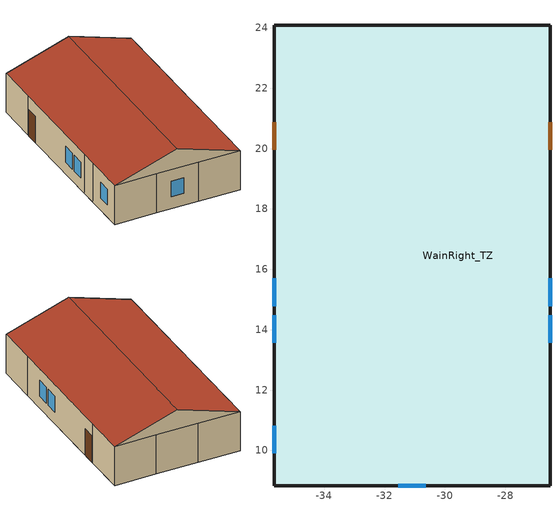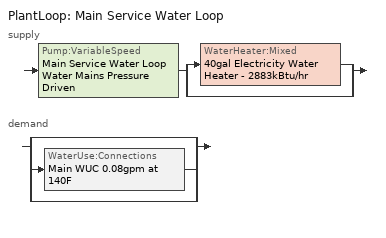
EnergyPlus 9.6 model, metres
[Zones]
WainRight_TZ
 floor outside (WainRight_Baseline_Floor_Construction (R 0.8x Solar 1.0x Therm 1.0x)): -32.61,24.08 -32.61,21.03 -35.66,21.03 -35.66,24.08 z0; -29.57,24.08 -29.57,21.03 -32.61,21.03 -32.61,24.08 z0; -26.52,24.08 -26.52,21.03 -29.57,21.03 -29.57,24.08 z0; -32.61,21.03 -32.61,13.11 -35.66,13.11 -35.66,21.03 z0; -35.66,11.89 -35.66,13.11 -32.61,13.11 -32.61,21.03 -26.52,21.03 -26.52,11.89 z0; -32.61,11.89 -32.61,8.84 -35.66,8.84 -35.66,11.89 z0; -29.57,11.89 -29.57,8.84 -32.61,8.84 -32.61,11.89 z0; -29.57,8.84 -29.57,11.89 -26.52,11.89 -26.52,8.84 z0
 wall outside (WainRight_Baseline_ExtWall_Construction (R 0.8x Solar 1.0x Therm 1.0x)): -35.66,24.08 -35.66,21.03 -35.66,13.11 -35.66,11.89 -35.66,8.84 -32.61,8.84 -29.57,8.84 -26.52,8.84 -26.52,11.89 -26.52,21.03 -26.52,24.08 -29.57,24.08 -32.61,24.08 -35.66,24.08 z0:3; -26.52,24.08,3 -35.66,24.08,3 -31.09,24.08,4.5; -35.66,8.84,3 -26.52,8.84,3 -31.09,8.84,4.5
 window (U 0.36 SHGC 0.67 Window): -35.66,14.48 -35.66,13.56 / -35.66,15.7 -35.66,14.78 / -26.52,13.56 -26.52,14.48 / -26.52,14.78 -26.52,15.7 / -35.66,10.82 -35.66,9.91 / -31.55,8.84 -30.63,8.84 z0.91:2.13
 door (Door_R2.5): -35.66,20.88 -35.66,19.96 / -26.52,19.96 -26.52,20.88 z0:2.03
 roof outside (WainRight_Baseline_Roof_Construction (R 0.8x Solar 1.0x Therm 1.0x)): -31.09,8.84,4.5 -35.66,8.84,3 -35.66,24.08,3 -31.09,24.08,4.5; -31.09,8.84,4.5 -26.52,8.84,3 -26.52,24.08,3 -31.09,24.08,4.5
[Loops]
PlantLoop 'Main Service Water Loop'
 supply: Pump:VariableSpeed 'Main Service Water Loop Water Mains Pressure Driven' > split
  | WaterHeater:Mixed '40gal Electricity Water Heater - 2883kBtu/hr'
  | bypass
 demand: split
  | bypass
  | WaterUse:Connections 'Main WUC 0.08gpm at 140F'
  | bypass
[Building]
Building 1
[SizingPeriod:DesignDay]
Sizing Period Design Day 1; Wainwright AP Ann Clg 1% Condns Enth=>MDB: 7, 21, SummerDesignDay, 14.7, 7.1, DefaultMultipliers, , Enthalpy, , , , 33900, , 101001, 5.3, 100, No, No, No, ASHRAETau, , , 0.337, 2.473, , , FullResetAtBeginEnvironment
Sizing Period Design Day 2; Wainwright AP Ann Htg 99% Condns DB: 3, 21, WinterDesignDay, -37.4, 0, DefaultMultipliers, , WetBulb, -37.4, , , , , 101001, 2.5, 140, No, No, No, ASHRAEClearSky, , , , , 0, , FullResetAtBeginEnvironment
Sizing Period Design Day 3; Wainwright AP Ann Hum_n 99% Condns DP=>MCDB: 3, 21, WinterDesignDay, -33.3, 0, DefaultMultipliers, , DewPoint, -36.8, , , , , 101001, 2.5, 140, No, No, No, ASHRAEClearSky, , , , , 0, , FullResetAtBeginEnvironment
[Construction]
Door_R2.5: F08 Metal surface, Typical Insulation
Typical Interior Floor: 100mm Normalweight concrete floor, CP02 CARPET PAD
Typical Interior Wall: G01 13mm gypsum board, G01 13mm gypsum board
U 0.36 SHGC 0.67 Window: U 0.36 SHGC 0.67 SimpleGlass
WainRight_Baseline_ExtWall_Construction (R 0.8x Solar 1.0x Therm 1.0x): Baseline_ExtWall_R21_Metal_0 (R 0.8x Solar 1.0x Therm 1.0x), Baseline_ExtWall_R21_OSB_1 (R 0.8x Solar 1.0x Therm 1.0x), Baseline_ExtWall_R21_EPS_2 (R 0.8x Solar 1.0x Therm 1.0x), Baseline_ExtWall_R21_OSB_3 (R 0.8x Solar 1.0x Therm 1.0x), Baseline_ExtWall_R21_Plywood_4 (R 0.8x Solar 1.0x Therm 1.0x)
WainRight_Baseline_Floor_Construction (R 0.8x Solar 1.0x Therm 1.0x): Baseline_Floor_R42_Plywood_mm_0 (R 0.8x Solar 1.0x Therm 1.0x), Baseline_Floor_R42_OSB_mm_1 (R 0.8x Solar 1.0x Therm 1.0x), Baseline_Floor_R42_EPS_mm_2 (R 0.8x Solar 1.0x Therm 1.0x), Baseline_Floor_R42_OSB_mm_3 (R 0.8x Solar 1.0x Therm 1.0x)
WainRight_Baseline_Roof_Construction (R 0.8x Solar 1.0x Therm 1.0x): Baseline_ExtRoof_R42_0 (R 0.8x Solar 1.0x Therm 1.0x), Baseline_ExtRoof_R42_1 (R 0.8x Solar 1.0x Therm 1.0x)
[Material]
100mm Normalweight concrete floor: MediumSmooth, 0.1016, 2.31, 2322, 832, 0.9, 0.7, 0.7
Baseline_ExtRoof_R42_0 (R 0.8x Solar 1.0x Therm 1.0x): MediumSmooth, 0.211331, 0.029, 29, 1210, 0.9, 0.7, 0.7
Baseline_ExtRoof_R42_1 (R 0.8x Solar 1.0x Therm 1.0x): Smooth, 0.0132082, 0.12, 540, 1210, 0.9, 0.7, 0.7
Baseline_ExtWall_R21_EPS_2 (R 0.8x Solar 1.0x Therm 1.0x): MediumSmooth, 0.0983407, 0.029, 29, 1210, 0.9, 0.7, 0.7
Baseline_ExtWall_R21_Metal_0 (R 0.8x Solar 1.0x Therm 1.0x): Smooth, 0.000619469, 45.28, 7824, 500, 0.9, 0.7, 0.7
Baseline_ExtWall_R21_OSB_1 (R 0.8x Solar 1.0x Therm 1.0x); Baseline_ExtWall_R21_OSB_3 (R 0.8x Solar 1.0x Therm 1.0x); Baseline_ExtWall_R21_Plywood_4 (R 0.8x Solar 1.0x Therm 1.0x): Smooth, 0.0122926, 0.12, 540, 1210, 0.9, 0.7, 0.7
Baseline_Floor_R42_EPS_mm_2 (R 0.8x Solar 1.0x Therm 1.0x): MediumSmooth, 0.205193, 0.029, 29, 1210, 0.9, 0.7, 0.7
Baseline_Floor_R42_OSB_mm_1 (R 0.8x Solar 1.0x Therm 1.0x); Baseline_Floor_R42_OSB_mm_3 (R 0.8x Solar 1.0x Therm 1.0x); Baseline_Floor_R42_Plywood_mm_0 (R 0.8x Solar 1.0x Therm 1.0x): Smooth, 0.0128246, 0.12, 540, 1210, 0.9, 0.7, 0.7
F08 Metal surface: Smooth, 0.0008, 45.28, 7824, 500, 0.9, 0.7, 0.7
G01 13mm gypsum board: Smooth, 0.0127, 0.16, 800, 1090, 0.9, 0.7, 0.5
[Material:NoMass]
CP02 CARPET PAD: VeryRough, 0.21648, 0.9, 0.7, 0.8
Typical Insulation: Smooth, 0.440917, 0.9, 0.7, 0.7
[WindowMaterial:SimpleGlazingSystem]
U 0.36 SHGC 0.67 SimpleGlass: 2.04408, 0.67, 0.41
[Coil:Heating:Fuel]
Toyo_Stove_Laser72_60000.0Btu_HeatingCoil: Always On Discrete, FuelOilNo1, 0.9, 17584.3, Toyo_Stove_Laser72_60000.0Btu/hr Fan Outlet Node, Node 3, , 0, , 0
[DesignSpecification:OutdoorAir]
Design_MechVent_240.0cfm: Sum, 0, 0, 0.113267, 0
[DesignSpecification:ZoneHVAC:Sizing]
Toyo_Stove_Laser72_60000.0Btu/hr_DesignSpecification: None, Autosize, , , , None, 0, , , , FractionOfAutosizedHeatingAirflow, , , 0.3, , None, , , , FractionOfAutosizedHeatingCapacity, , , 0.3
[EnergyManagementSystem:Actuator]
elec_storage_charge_schedule_value: ElecStorageHeaterChargeSchedule; Schedule:Constant; Schedule Value
elec_storage_discharge_schedule_value: ElecStorageHeaterDischargeSchedule; Schedule:Constant; Schedule Value
[EnergyManagementSystem:InternalVariable]
ElecStorage_Sizing: storage_discharge_30_kWh; Other Equipment Design Level
[EnergyManagementSystem:OutputVariable]
added_storage_capacity_ZoneTimeStep: added_storage_capacity; Averaged; ZoneTimestep; ; J
current_storage_capacity_ZoneTimeStep: current_storage_capacity; Averaged; ZoneTimestep; ; J
removed_storage_capacity_ZoneTimeStep: removed_storage_capacity; Averaged; ZoneTimestep; ; J
[EnergyManagementSystem:Program]
ElecStorageHeater_Program: SET TimeStepPerDay = @ROUND (24.0/ZoneTimeStep) 0; SET ElecStorageSize = 30 * 3.6 * 1000000; SET energy_conversion_rate = (3600*ZoneTimeStep); SET storage_charge_rate = (3000); SET storage_discharge_rate = ElecStorage_Sizing; SET elec_storage_charge_schedule_value = NULL; SET elec_storage_discharge_schedule_value = NULL; IF (CurrentEnvironment == 7) && (WarmupFlag == 0); SET TimeStepOfDay = @ROUND (CurrentTime/ZoneTimeStep) 0; SET TrendCount = ((DayOfYear-1)* TimeStepPerDay) + TimeStepOfDay; SET added_storage_capacity = @TRENDSUM ElecStorageHeaterChargedEnergyTrend TrendCount; SET removed_storage_capacity = @TRENDSUM ElecStorageHeaterDisChargedEnergyTrend TrendCount; SET current_storage_capacity = added_storage_capacity - removed_storage_capacity; IF ElecStorageHeaterModeScheduleSensor == -1.0; IF (current_storage_capacity < ElecStorageSize); SET remain_chargable_cap = ElecStorageSize - current_storage_capacity; SET charge_schedule_value = remain_chargable_cap/(storage_charge_rate*energy_conversion_rate); IF charge_schedule_value > 1.0; SET charge_schedule_value = 1.0; ENDIF; SET elec_storage_charge_schedule_value = charge_schedule_value; ENDIF; ELSEIF ElecStorageHeaterModeScheduleSensor == 1.0; IF (TZ_HeadLoad_Sensor > 0.0) && (current_storage_capacity > 0.0); SET required_storage_discharge =   ( @Abs TZ_HeadLoad_Sensor) / storage_discharge_rate; SET available_storage_discharge =   current_storage_capacity/(storage_discharge_rate*energy_conversion_rate); SET applied_storage_discharge = @MIN required_storage_discharge available_storage_discharge; SET discharge_schedule_value =  @MIN applied_storage_discharge 1.0; SET elec_storage_discharge_schedule_value = discharge_schedule_value; ENDIF; ENDIF; ENDIF
[EnergyManagementSystem:ProgramCallingManager]
ElectricStorage_Discharge_CallProgram: AfterPredictorBeforeHVACManagers; ElecStorageHeater_Program
[EnergyManagementSystem:Sensor]
DischargeCapacitySensor: storage_charge_30_kWh; Other Equipment Lost Heat Energy
DischargeCapacitySensor_1: storage_discharge_30_kWh; Other Equipment Total Heating Energy
ElecStorageHeaterModeScheduleSensor: ElecStorageHeaterModeSchedule; Schedule Value
TZ_HeadLoad_Sensor: WainRight_TZ; Zone Predicted Sensible Load to Heating Setpoint Heat Transfer Rate
[EnergyManagementSystem:TrendVariable]
ElecStorageHeaterChargedEnergyTrend: DischargeCapacitySensor; 52560
ElecStorageHeaterDisChargedEnergyTrend: DischargeCapacitySensor_1; 52560
[Exterior:FuelEquipment]
HeatTape_ExteriorLoad: Electricity, HeatTape_ScheduleRuleSet, 493.681, General
[Fan:ConstantVolume]
Toyo_Stove_Laser72_60000.0Btu_Fan: Always On Discrete, 0.7, 50, 0.76664, 0.9, 1, Node 2, Toyo_Stove_Laser72_60000.0Btu/hr Fan Outlet Node
[InternalMass]
Merged Face 1 - Surface 12; Merged Face 42 - Surface 11: Typical Interior Floor, WainRight_TZ, , 9.2903
Merged Face 7 - Surface 10; Merged Face 13 - Surface 9; Merged Face 49 - Surface 8; Merged Face 56 - Surface 1: Typical Interior Floor, WainRight_TZ, , 9.290304
Merged Face 10 - Face 2; Merged Face 15 - Face 35; Merged Face 16 - Face 8; Merged Face 21 - Face 32; Merged Face 26 - Face 3; Merged Face 29 - Face 54; Merged Face 30 - Face 47; Merged Face 34 - Face 9; Merged Face 40 - Face 58; Merged Face 43 - Face 53; Merged Face 50 - Face 57: Typical Interior Wall, WainRight_TZ, , 9.14166
Merged Face 19 - Surface 13: Typical Interior Floor, WainRight_TZ, , 24.1548
Merged Face 20 - Face 33: Typical Interior Wall, WainRight_TZ, , 23.7683
Merged Face 28 - Surface 14: Typical Interior Floor, WainRight_TZ, , 59.4579
[OtherEquipment]
storage_charge_30_kWh: Electricity, WainRight_TZ, ElecStorageHeaterChargeSchedule, EquipmentLevel, 3000, , , , , 1, , ElecStorageHeaterCharge
storage_discharge_30_kWh: None, WainRight_TZ, ElecStorageHeaterDischargeSchedule, EquipmentLevel, 3000, , , , , , , ElecStorageHeaterDischarge
[PlantEquipmentList]
Main Service Water Loop Heating Equipment List: WaterHeater:Mixed, 40gal Electricity Water Heater - 2883kBtu/hr
[PlantEquipmentOperation:HeatingLoad]
Main Service Water Loop Heating Operation Scheme: 0, 1e+09, Main Service Water Loop Heating Equipment List
[PlantEquipmentOperationSchemes]
Main Service Water Loop Operation Schemes: PlantEquipmentOperation:HeatingLoad, Main Service Water Loop Heating Operation Scheme, Always On Discrete
[PlantLoop]
Main Service Water Loop: Water, , Main Service Water Loop Operation Schemes, Node 12, 60, 10, Autosize, 0, Autocalculate, Node 11, Node 12, Main Service Water Loop Supply Branches, Main Service Water Loop Supply Connector List, Node 14, Node 15, Main Service Water Loop Demand Branches, Main Service Water Loop Demand Connector List, Optimal, , SingleSetpoint
[Pump:VariableSpeed]
Main Service Water Loop Water Mains Pressure Driven: Node 11, Node 17, Autosize, 0.001, Autosize, 1, 0, 0, 1, 0, 0, 0, Continuous, , , , , , , , , , , 0.5, PowerPerFlowPerPressure, 348701.1, 1.28205, 0, General
[SetpointManager:Scheduled]
Service hot water setpoint manager: Temperature, Service Water Loop Temp - 140F, Node 12
[Sizing:Plant]
Main Service Water Loop: Heating, 60, 5, NonCoincident, 1, None
[Sizing:Zone]
WainRight_TZ: SupplyAirTemperature, 14, 11.11, SupplyAirTemperature, 40, 11.11, 0.0085, 0.008, Design_MechVent_240.0cfm, , , DesignDay, 0, 0.000762, 0, 0, DesignDay, 0, 0.002032, 0.141576, 0.3, , No
[ThermostatSetpoint:DualSetpoint]
Baseline_WainRight_ThermoStat_Schedule: Schedule Ruleset 4, Schedule Ruleset 5
[WaterHeater:Mixed]
40gal Electricity Water Heater - 2883kBtu/hr: 0.151416, Service Water Loop Temp - 140F, 2, 60, Cycle, 844924, , 0, 0, Electricity, 1, , 19.9992, Electricity, 0.8, 19.9992, Electricity, 0, Zone, , WainRight_TZ, , 1.053, 1, 1.053, 1, , , , Node 13, Node 18, 1, , , 1, Autosize, Autosize, 1.5, IndirectHeatPrimarySetpoint, , General
[WaterHeater:Sizing]
40gal Electricity Water Heater - 2883kBtu/hr: PeakDraw, 0.538503, 0, 1
[WaterUse:Connections]
Main WUC 0.08gpm at 140F: Node 24, Node 25, , , , , None, Plant, , Main Service Water Use 0.08gpm at 140F
[WaterUse:Equipment]
Main Service Water Use 0.08gpm at 140F: General, 4.73176e-06, OfficeSmall BLDG_SWH_SCH, Mixed Water At Faucet Temp - 140F, , , , Fraction Sensible - 0.2, Fraction Latent - 0.05
[Zone]
WainRight_TZ: 0, 0, 0, 0, , 1, , , 139.355, , , Yes
[ZoneControl:Thermostat]
WainRight_TZ Thermostat: WainRight_TZ, WainRight_TZ Thermostat Schedule, ThermostatSetpoint:DualSetpoint, Baseline_WainRight_ThermoStat_Schedule, , , , , , , 0
[Zone equipment]
WainRight_TZ: Toyo_Stove_Laser72_60000.0Btu/hr
[ZoneHVAC:UnitHeater]
Toyo_Stove_Laser72_60000.0Btu/hr: Always On Discrete, Node 2, Node 3, Fan:ConstantVolume, Toyo_Stove_Laser72_60000.0Btu_Fan, 0.76664, Coil:Heating:Fuel, Toyo_Stove_Laser72_60000.0Btu_HeatingCoil, , No, Autosize, 0, 0.001, , Toyo_Stove_Laser72_60000.0Btu/hr_DesignSpecification
[ZoneVentilation:DesignFlowRate]
Zone_MechVent_240.0cfm: WainRight_TZ, Schedule Ruleset 3, Flow/Zone, 0.113267, 0, 0, 0, Balanced, 100, 0.6, 1, 0, 0, 0, 18, , 100, , 1, , -100, , 100, , 40
Zone_NaturalVent_1000.0cfm: WainRight_TZ, summer_ventilation_schedule, AirChanges/Hour, 0, 0, 0, 3, Natural, 0, 1, 0.606, 0.03636, 0.1177, 0, 21, , 100, , 1, , -100, , 100, , 40
[Schedule:Compact]
WainRight_TZ Thermostat Schedule: WainRight_TZ Thermostat Schedule Type Limits, Through: 12/31, For: AllDays, Until: 24:00, 4
[Schedule:Constant]
Always On Discrete: OnOff, 1
ElecStorageHeaterChargeSchedule; ElecStorageHeaterDischargeSchedule: Dimensionless, 0
[Schedule:Day:Interval]
Fraction Latent - 0.05 Default: Fractional, No, 24:00, 0.05
Fraction Sensible - 0.2 Default: Fractional, No, 24:00, 0.2
HeatTape_ScheduleDay_TurnOff 1; OfficeSmall BLDG_SWH_SCH Default; Schedule Day 11; Schedule Day 22; summer_ventilation_schedule_DaySchedule: Fractional, No, 24:00, 0
Mixed Water At Faucet Temp - 140F Default: Temperature, No, 24:00, 60
OfficeSmall BLDG_SWH_SCH Summer Design Day; OfficeSmall BLDG_SWH_SCH Winter Design Day; OfficeSmall BLDG_SWH_SCH WntrDsn|SmrDsn|Wkdy Day: Fractional, No, 07:00, 0, 08:00, 0.27, 09:00, 0.55, 11:00, 0.64, 12:00, 0.82, 13:00, 1, 14:00, 0.91, 16:00, 0.55, 17:00, 0.73, 19:00, 0.37, 20:00, 0.18, 21:00, 0.27, 22:00, 0.09, 24:00, 0
Schedule Day 6: Fractional, No, 10:00, 0, 18:00, 0.256, 24:00, 0
Schedule Day 7: Fractional, No, 06:00, 0, 21:00, 1, 24:00, 0
Schedule Day 9; summer_ventilation_schedule_DaySchedule 1: Fractional, No, 10:00, 0, 18:00, 1, 24:00, 0
Schedule Day 20: Fractional, No, 24:00, 1
Schedule Day 23: Temperature, No, 24:00, 21.1111
Schedule Day 24: Temperature, No, 24:00, 23.8889
Schedule Day 25: No, 24:00, 0
Schedule Day 27: No, 04:00, -1, 09:00, 0, 16:00, 1, 18:00, 0, 24:00, -1
Service Water Loop Temp - 140F Default: Temperature Schedule Type Limits, No, 24:00, 60
[Schedule:Week:Daily]
ElecStorageHeaterModeSchedule Week Rule - Jan1-Dec31: Schedule Day 27, Schedule Day 27, Schedule Day 27, Schedule Day 27, Schedule Day 27, Schedule Day 27, Schedule Day 27, Schedule Day 25, Schedule Day 25, Schedule Day 25, Schedule Day 25, Schedule Day 25
Fraction Latent - 0.05 Week Rule - Jan1-Dec31: Fraction Latent - 0.05 Default, Fraction Latent - 0.05 Default, Fraction Latent - 0.05 Default, Fraction Latent - 0.05 Default, Fraction Latent - 0.05 Default, Fraction Latent - 0.05 Default, Fraction Latent - 0.05 Default, Fraction Latent - 0.05 Default, Fraction Latent - 0.05 Default, Fraction Latent - 0.05 Default, Fraction Latent - 0.05 Default, Fraction Latent - 0.05 Default
Fraction Sensible - 0.2 Week Rule - Jan1-Dec31: Fraction Sensible - 0.2 Default, Fraction Sensible - 0.2 Default, Fraction Sensible - 0.2 Default, Fraction Sensible - 0.2 Default, Fraction Sensible - 0.2 Default, Fraction Sensible - 0.2 Default, Fraction Sensible - 0.2 Default, Fraction Sensible - 0.2 Default, Fraction Sensible - 0.2 Default, Fraction Sensible - 0.2 Default, Fraction Sensible - 0.2 Default, Fraction Sensible - 0.2 Default
HeatTape_ScheduleRuleSet Week Rule - Apr9-Apr15: Schedule Day 20, Schedule Day 20, Schedule Day 20, Schedule Day 20, Schedule Day 20, Schedule Day 20, HeatTape_ScheduleDay_TurnOff 1, Schedule Day 20, Schedule Day 20, Schedule Day 20, Schedule Day 20, Schedule Day 20
HeatTape_ScheduleRuleSet Week Rule - Apr16-Sep9: HeatTape_ScheduleDay_TurnOff 1, HeatTape_ScheduleDay_TurnOff 1, HeatTape_ScheduleDay_TurnOff 1, HeatTape_ScheduleDay_TurnOff 1, HeatTape_ScheduleDay_TurnOff 1, HeatTape_ScheduleDay_TurnOff 1, HeatTape_ScheduleDay_TurnOff 1, Schedule Day 20, Schedule Day 20, Schedule Day 20, Schedule Day 20, Schedule Day 20
HeatTape_ScheduleRuleSet Week Rule - Jan1-Apr8; HeatTape_ScheduleRuleSet Week Rule - Sep17-Dec31: Schedule Day 20, Schedule Day 20, Schedule Day 20, Schedule Day 20, Schedule Day 20, Schedule Day 20, Schedule Day 20, Schedule Day 20, Schedule Day 20, Schedule Day 20, Schedule Day 20, Schedule Day 20
HeatTape_ScheduleRuleSet Week Rule - Sep10-Sep16: HeatTape_ScheduleDay_TurnOff 1, HeatTape_ScheduleDay_TurnOff 1, HeatTape_ScheduleDay_TurnOff 1, HeatTape_ScheduleDay_TurnOff 1, HeatTape_ScheduleDay_TurnOff 1, HeatTape_ScheduleDay_TurnOff 1, Schedule Day 20, Schedule Day 20, Schedule Day 20, Schedule Day 20, Schedule Day 20, Schedule Day 20
Mixed Water At Faucet Temp - 140F Week Rule - Jan1-Dec31: Mixed Water At Faucet Temp - 140F Default, Mixed Water At Faucet Temp - 140F Default, Mixed Water At Faucet Temp - 140F Default, Mixed Water At Faucet Temp - 140F Default, Mixed Water At Faucet Temp - 140F Default, Mixed Water At Faucet Temp - 140F Default, Mixed Water At Faucet Temp - 140F Default, Mixed Water At Faucet Temp - 140F Default, Mixed Water At Faucet Temp - 140F Default, Mixed Water At Faucet Temp - 140F Default, Mixed Water At Faucet Temp - 140F Default, Mixed Water At Faucet Temp - 140F Default
OfficeSmall BLDG_SWH_SCH Week Rule - Jan1-Dec31: OfficeSmall BLDG_SWH_SCH Default, OfficeSmall BLDG_SWH_SCH WntrDsn|SmrDsn|Wkdy Day, OfficeSmall BLDG_SWH_SCH WntrDsn|SmrDsn|Wkdy Day, OfficeSmall BLDG_SWH_SCH WntrDsn|SmrDsn|Wkdy Day, OfficeSmall BLDG_SWH_SCH WntrDsn|SmrDsn|Wkdy Day, OfficeSmall BLDG_SWH_SCH WntrDsn|SmrDsn|Wkdy Day, Schedule Day 6, OfficeSmall BLDG_SWH_SCH Default, OfficeSmall BLDG_SWH_SCH Summer Design Day, OfficeSmall BLDG_SWH_SCH Winter Design Day, OfficeSmall BLDG_SWH_SCH Default, OfficeSmall BLDG_SWH_SCH Default
Schedule Ruleset 3 Week Rule - Jan1-Dec31: Schedule Day 11, Schedule Day 7, Schedule Day 7, Schedule Day 7, Schedule Day 7, Schedule Day 7, Schedule Day 9, Schedule Day 7, Schedule Day 7, Schedule Day 7, Schedule Day 7, Schedule Day 7
Schedule Ruleset 4 Week Rule - Jan1-Dec31: Schedule Day 23, Schedule Day 23, Schedule Day 23, Schedule Day 23, Schedule Day 23, Schedule Day 23, Schedule Day 23, Schedule Day 23, Schedule Day 23, Schedule Day 23, Schedule Day 23, Schedule Day 23
Schedule Ruleset 5 Week Rule - Jan1-Dec31: Schedule Day 24, Schedule Day 24, Schedule Day 24, Schedule Day 24, Schedule Day 24, Schedule Day 24, Schedule Day 24, Schedule Day 24, Schedule Day 24, Schedule Day 24, Schedule Day 24, Schedule Day 24
Service Water Loop Temp - 140F Week Rule - Jan1-Dec31: Service Water Loop Temp - 140F Default, Service Water Loop Temp - 140F Default, Service Water Loop Temp - 140F Default, Service Water Loop Temp - 140F Default, Service Water Loop Temp - 140F Default, Service Water Loop Temp - 140F Default, Service Water Loop Temp - 140F Default, Service Water Loop Temp - 140F Default, Service Water Loop Temp - 140F Default, Service Water Loop Temp - 140F Default, Service Water Loop Temp - 140F Default, Service Water Loop Temp - 140F Default
summer_ventilation_schedule Week Rule - Aug27-Sep2: summer_ventilation_schedule_DaySchedule, Schedule Day 22, Schedule Day 22, Schedule Day 22, Schedule Day 22, Schedule Day 22, Schedule Day 22, Schedule Day 22, Schedule Day 22, Schedule Day 22, Schedule Day 22, Schedule Day 22
summer_ventilation_schedule Week Rule - Jan1-May27; summer_ventilation_schedule Week Rule - Sep3-Dec31: Schedule Day 22, Schedule Day 22, Schedule Day 22, Schedule Day 22, Schedule Day 22, Schedule Day 22, Schedule Day 22, Schedule Day 22, Schedule Day 22, Schedule Day 22, Schedule Day 22, Schedule Day 22
summer_ventilation_schedule Week Rule - Jun4-Aug26: summer_ventilation_schedule_DaySchedule, Schedule Day 22, Schedule Day 22, Schedule Day 22, Schedule Day 22, Schedule Day 22, summer_ventilation_schedule_DaySchedule 1, Schedule Day 22, Schedule Day 22, Schedule Day 22, Schedule Day 22, Schedule Day 22
summer_ventilation_schedule Week Rule - May28-Jun3: Schedule Day 22, Schedule Day 22, Schedule Day 22, Schedule Day 22, Schedule Day 22, Schedule Day 22, summer_ventilation_schedule_DaySchedule 1, Schedule Day 22, Schedule Day 22, Schedule Day 22, Schedule Day 22, Schedule Day 22
[Schedule:Year]
ElecStorageHeaterModeSchedule: ElecStorageHeaterModeSchedule Week Rule - Jan1-Dec31, 1, 1, 12, 31
Fraction Latent - 0.05: Fractional, Fraction Latent - 0.05 Week Rule - Jan1-Dec31, 1, 1, 12, 31
Fraction Sensible - 0.2: Fractional, Fraction Sensible - 0.2 Week Rule - Jan1-Dec31, 1, 1, 12, 31
HeatTape_ScheduleRuleSet: Fractional, HeatTape_ScheduleRuleSet Week Rule - Jan1-Apr8, 1, 1, 4, 8, HeatTape_ScheduleRuleSet Week Rule - Apr9-Apr15, 4, 9, 4, 15, HeatTape_ScheduleRuleSet Week Rule - Apr16-Sep9, 4, 16, 9, 9, HeatTape_ScheduleRuleSet Week Rule - Sep10-Sep16, 9, 10, 9, 16, HeatTape_ScheduleRuleSet Week Rule - Sep17-Dec31, 9, 17, 12, 31
Mixed Water At Faucet Temp - 140F: Temperature, Mixed Water At Faucet Temp - 140F Week Rule - Jan1-Dec31, 1, 1, 12, 31
OfficeSmall BLDG_SWH_SCH: Fractional, OfficeSmall BLDG_SWH_SCH Week Rule - Jan1-Dec31, 1, 1, 12, 31
Schedule Ruleset 3: Fractional, Schedule Ruleset 3 Week Rule - Jan1-Dec31, 1, 1, 12, 31
Schedule Ruleset 4: Temperature, Schedule Ruleset 4 Week Rule - Jan1-Dec31, 1, 1, 12, 31
Schedule Ruleset 5: Temperature, Schedule Ruleset 5 Week Rule - Jan1-Dec31, 1, 1, 12, 31
Service Water Loop Temp - 140F: Temperature Schedule Type Limits, Service Water Loop Temp - 140F Week Rule - Jan1-Dec31, 1, 1, 12, 31
summer_ventilation_schedule: Fractional, summer_ventilation_schedule Week Rule - Jan1-May27, 1, 1, 5, 27, summer_ventilation_schedule Week Rule - May28-Jun3, 5, 28, 6, 3, summer_ventilation_schedule Week Rule - Jun4-Aug26, 6, 4, 8, 26, summer_ventilation_schedule Week Rule - Aug27-Sep2, 8, 27, 9, 2, summer_ventilation_schedule Week Rule - Sep3-Dec31, 9, 3, 12, 31
